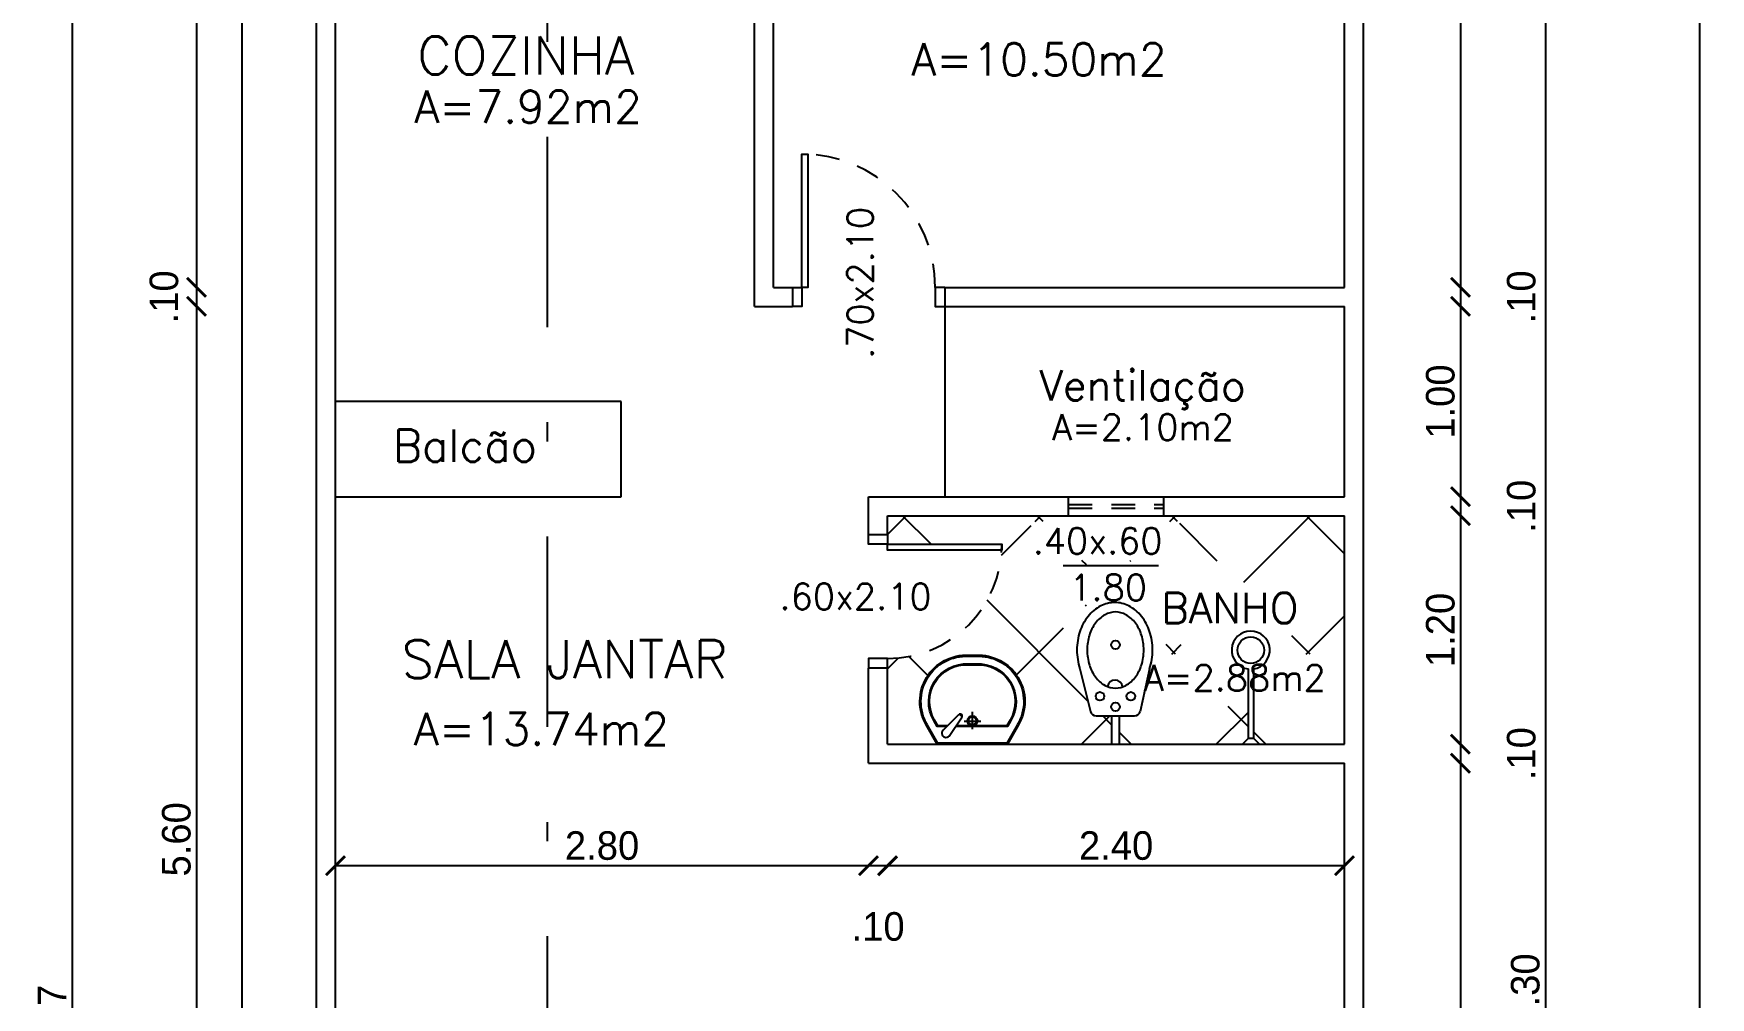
# Model space of a CAD drawing. Extents: x 1223 to 2114, y 507 to 973.
# Drawn here: x 1236.42 to 1245.22, y 545.93 to 550.99 of the extents above; entities that cross this region are included whole.
import ezdxf

# ---------------------------------------------------------------- set-up
doc = ezdxf.new("R2010")
doc.units = 0
doc.header["$MEASUREMENT"] = 0
doc.linetypes.add('DASHDOTX2', pattern=[2, 1, -0.5, 0, -0.5])
doc.linetypes.add('HIDDEN2', pattern=[0.1875, 0.125, -0.0625])
doc.layers.get('0').update_dxf_attribs({"linetype": 'CONTINUOUS'})
doc.layers.get('DEFPOINTS').update_dxf_attribs({"linetype": 'CONTINUOUS'})
for name, color, linetype in [('ARQ-COTAS', 4, 'CONTINUOUS'), ('BANHO_COZINHA', 7, 'CONTINUOUS'), ('JANELAS', 8, 'CONTINUOUS'), ('JANELAS_INTERNO', 2, 'CONTINUOUS'), ('PAREDE', 2, 'CONTINUOUS'), ('PORTAS', 4, 'CONTINUOUS'), ('PROJECAO', 7, 'HIDDEN2')]:
    doc.layers.add(name, color=color, linetype=linetype)
doc.styles.add('PADRAO_TXT', font='romans.shx')
doc.dimstyles.new('1-100', dxfattribs={"dimtxt": 0.15, "dimasz": 0.1, "dimexe": 0.05, "dimexo": 0.1, "dimgap": 0.03, "dimtad": 1, "dimzin": 5, "dimdsep": 46, "dimtxsty": 'Standard', "dimblk": 'ARCHTICK', "dimcen": 0, "dimse1": 1, "dimse2": 1, "dimclrd": 256, "dimclre": 256, "dimclrt": 3, "dimadec": 0, "dimazin": 0, "dimtfac": 1, "dimtofl": 0, "dimtmove": 2, "dimatfit": 3, "dimldrblk": 'ARCHTICK', "dimfxl": 0, "dimtolj": 1, "dimarcsym": 0})

# ---------------------------------------------------------------- blocks, each defined once
blk = doc.blocks.new('BIDE')
at = {"layer": 'BANHO_COZINHA'}
for p, q in [((-0.19, 0.3966), (-0.1341, 0.1715)), ((0.1761, 0.3966), (0.1267, 0.1722)), ((-0.105, 0.1487), (0.0974, 0.1487)), ((-0.0234, 0.1487), (-0.0234, -0.0013)), ((0.0166, 0.1487), (0.0166, -0.0013))]:
    blk.add_line(p, q, dxfattribs=at)
blk.add_lwpolyline([(0.1759, 0.396, 0.00058), (0.1761, 0.3966, 0.07973), (0.1918, 0.4946, 0.07973), (0.1761, 0.5926, 0.088644), (0.1336, 0.6713, 0.105072), (0.0667, 0.7264, 0.120616), (-0.0069, 0.7445, 0.120616), (-0.0806, 0.7264, 0.105072), (-0.1475, 0.6713, 0.088644), (-0.19, 0.5926, 0.07973), (-0.2057, 0.4946, 0.07973)], format="xyb", dxfattribs=at)
blk.add_lwpolyline([(-0.1522, 0.4946, 0.074892), (-0.1403, 0.4157, 0.085397), (-0.1086, 0.3532, 0.106179), (-0.058, 0.3088, 0.127661), (-0.0034, 0.2947, 0.127661), (0.0511, 0.3088, 0.106179), (0.1018, 0.3532, 0.085397), (0.1334, 0.4157, 0.074892), (0.1453, 0.4946, 0.074892), (0.1334, 0.5735, 0.085397), (0.1018, 0.6359, 0.106179), (0.0511, 0.6803, 0.127661), (-0.0034, 0.6945, 0.127661), (-0.058, 0.6803, 0.106179), (-0.1086, 0.6359, 0.085397), (-0.1403, 0.5735, 0.074892)], format="xyb", close=True, dxfattribs=at)
for centre in [(-0.0037, 0.5219), (-0.0847, 0.2515), (0.0773, 0.2515), (-0.0037, 0.1965)]:
    blk.add_circle(centre, 0.0226, dxfattribs=at)
for centre, radius, start, end in [((0.1076, 0.4946), 0.3132, 180, 198.23417), ((0.0515, 0.4761), 0.2542, 198.23417, 198.36712), ((-0.0058, 0.2971), 0.04, 5.79726, 171.7626), ((-0.105, 0.1787), 0.03, 193.93535, 270), ((0.0974, 0.1787), 0.03, 270, 347.59278)]:
    blk.add_arc(centre, radius, start, end, dxfattribs=at)
blk = doc.blocks.new('_ArchTick')
at = {"color": 0, "linetype": 'ByBlock', "const_width": 0.15}
blk.add_lwpolyline([(-0.5, -0.5), (0.5, 0.5)], dxfattribs=at)
blk = doc.blocks.new('*D635')
at = {"layer": 'ARQ-COTAS', "lineweight": -2, "transparency": 16777216}
blk.add_line((1243.9111, 547.1581), (1243.9111, 543.9581), dxfattribs=at)
at = {"layer": 'DEFPOINTS', "color": 0, "transparency": 16777216}
for p in [(1243.4602, 547.1581), (1241.6602, 543.9581), (1243.9111, 543.9581)]:
    blk.add_point(p, dxfattribs=at)
at = {"layer": 'ARQ-COTAS', "lineweight": -2, "transparency": 16777216, "xscale": 0.1, "yscale": 0.1, "zscale": 0.1}
for p, rotation in [((1243.9111, 547.1581), 90), ((1243.9111, 543.9581), 270)]:
    blk.add_blockref('_ArchTick', p, dxfattribs=dict(at, rotation=rotation))
at = {"layer": 'ARQ-COTAS', "color": 3, "transparency": 16777216, "insert": (1243.8061, 545.5581), "char_height": 0.15, "attachment_point": 5, "rotation": 90}
blk.add_mtext('\\A1;3.20', dxfattribs=at)
blk = doc.blocks.new('*D636')
at = {"layer": 'ARQ-COTAS', "lineweight": -2, "transparency": 16777216}
blk.add_line((1237.2718, 549.6581), (1237.2718, 549.5581), dxfattribs=at)
at = {"layer": 'DEFPOINTS', "color": 0, "transparency": 16777216}
for p in [(1242.9523, 549.6581), (1237.2718, 549.5581), (1243.1291, 549.5581)]:
    blk.add_point(p, dxfattribs=at)
at = {"layer": 'ARQ-COTAS', "lineweight": -2, "transparency": 16777216, "xscale": 0.1, "yscale": 0.1, "zscale": 0.1}
for p, rotation in [((1237.2718, 549.6581), 90), ((1237.2718, 549.5581), 270)]:
    blk.add_blockref('_ArchTick', p, dxfattribs=dict(at, rotation=rotation))
at = {"layer": 'ARQ-COTAS', "color": 3, "transparency": 16777216, "insert": (1237.1018, 549.6081), "char_height": 0.15, "attachment_point": 5, "rotation": 90}
blk.add_mtext('\\A1;.10', dxfattribs=at)
blk = doc.blocks.new('*D637')
at = {"layer": 'ARQ-COTAS', "lineweight": -2, "transparency": 16777216}
blk.add_line((1237.2718, 549.5581), (1237.2718, 543.9581), dxfattribs=at)
at = {"layer": 'DEFPOINTS', "color": 0, "transparency": 16777216}
for p in [(1240.2023, 549.5581), (1237.2718, 543.9581), (1239.2523, 543.9581)]:
    blk.add_point(p, dxfattribs=at)
at = {"layer": 'ARQ-COTAS', "lineweight": -2, "transparency": 16777216, "xscale": 0.1, "yscale": 0.1, "zscale": 0.1}
for p, rotation in [((1237.2718, 549.5581), 90), ((1237.2718, 543.9581), 270)]:
    blk.add_blockref('_ArchTick', p, dxfattribs=dict(at, rotation=rotation))
at = {"layer": 'ARQ-COTAS', "color": 3, "transparency": 16777216, "insert": (1237.1668, 546.7581), "char_height": 0.15, "attachment_point": 5, "rotation": 90}
blk.add_mtext('\\A1;5.60', dxfattribs=at)
blk = doc.blocks.new('*D638')
at = {"layer": 'ARQ-COTAS', "lineweight": -2, "transparency": 16777216}
blk.add_line((1243.3023, 546.6195), (1240.9023, 546.6195), dxfattribs=at)
at = {"layer": 'DEFPOINTS', "color": 0, "transparency": 16777216}
for p in [(1240.9023, 547.2581), (1243.3023, 547.2581), (1240.9023, 546.6195)]:
    blk.add_point(p, dxfattribs=at)
at = {"layer": 'ARQ-COTAS', "lineweight": -2, "transparency": 16777216, "xscale": 0.1, "yscale": 0.1, "zscale": 0.1, "rotation": 180}
blk.add_blockref('_ArchTick', (1240.9023, 546.6195), dxfattribs=at)
at = {"layer": 'ARQ-COTAS', "lineweight": -2, "transparency": 16777216, "xscale": 0.1, "yscale": 0.1, "zscale": 0.1}
blk.add_blockref('_ArchTick', (1243.3023, 546.6195), dxfattribs=at)
at = {"layer": 'ARQ-COTAS', "color": 3, "transparency": 16777216, "insert": (1242.1023, 546.7245), "char_height": 0.15, "attachment_point": 5}
blk.add_mtext('\\A1;2.40', dxfattribs=at)
blk = doc.blocks.new('*D644')
at = {"layer": 'ARQ-COTAS', "lineweight": -2, "transparency": 16777216}
blk.add_line((1237.2718, 553.1581), (1237.2718, 549.6581), dxfattribs=at)
at = {"layer": 'DEFPOINTS', "color": 0, "transparency": 16777216}
for p in [(1242.9523, 553.1581), (1237.2718, 549.6581), (1242.9523, 549.6581)]:
    blk.add_point(p, dxfattribs=at)
at = {"layer": 'ARQ-COTAS', "lineweight": -2, "transparency": 16777216, "xscale": 0.1, "yscale": 0.1, "zscale": 0.1}
for p, rotation in [((1237.2718, 553.1581), 90), ((1237.2718, 549.6581), 270)]:
    blk.add_blockref('_ArchTick', p, dxfattribs=dict(at, rotation=rotation))
at = {"layer": 'ARQ-COTAS', "color": 3, "transparency": 16777216, "insert": (1237.1668, 551.4081), "char_height": 0.15, "attachment_point": 5, "rotation": 90}
blk.add_mtext('\\A1;3.50', dxfattribs=at)
blk = doc.blocks.new('CHUV')
at = {"layer": 'BANHO_COZINHA'}
for p, q in [((0, 0.045), (0, -0.045)), ((0.03, 0.015), (0, 0.045)), ((0.395, 0.015), (0.03, 0.015)), ((0.03, -0.015), (0.03, 0.015)), ((0, -0.045), (0.03, -0.015)), ((0.03, -0.015), (0.3953, -0.015))]:
    blk.add_line(p, q, dxfattribs=at)
blk.add_circle((0.494, 0.0009), 0.07, dxfattribs=at)
blk.add_arc((0.494, 0.0009), 0.1, 189.14559, 171.89103, dxfattribs=at)
blk = doc.blocks.new('*D649')
at = {"layer": 'ARQ-COTAS', "lineweight": -2, "transparency": 16777216}
blk.add_line((1243.9111, 548.4581), (1243.9111, 547.2581), dxfattribs=at)
at = {"layer": 'DEFPOINTS', "color": 0, "transparency": 16777216}
for p in [(1243.287, 548.4581), (1243.4602, 547.2581), (1243.9111, 547.2581)]:
    blk.add_point(p, dxfattribs=at)
at = {"layer": 'ARQ-COTAS', "lineweight": -2, "transparency": 16777216, "xscale": 0.1, "yscale": 0.1, "zscale": 0.1}
for p, rotation in [((1243.9111, 548.4581), 90), ((1243.9111, 547.2581), 270)]:
    blk.add_blockref('_ArchTick', p, dxfattribs=dict(at, rotation=rotation))
at = {"layer": 'ARQ-COTAS', "color": 3, "transparency": 16777216, "insert": (1243.8061, 547.8581), "char_height": 0.15, "attachment_point": 5, "rotation": 90}
blk.add_mtext('\\A1;1.20', dxfattribs=at)
blk = doc.blocks.new('*D651')
at = {"layer": 'ARQ-COTAS', "lineweight": -2, "transparency": 16777216}
blk.add_line((1243.9111, 547.2581), (1243.9111, 547.1581), dxfattribs=at)
at = {"layer": 'DEFPOINTS', "color": 0, "transparency": 16777216}
for p in [(1243.4602, 547.2581), (1243.4602, 547.1581), (1243.9111, 547.1581)]:
    blk.add_point(p, dxfattribs=at)
at = {"layer": 'ARQ-COTAS', "lineweight": -2, "transparency": 16777216, "xscale": 0.1, "yscale": 0.1, "zscale": 0.1}
for p, rotation in [((1243.9111, 547.2581), 90), ((1243.9111, 547.1581), 270)]:
    blk.add_blockref('_ArchTick', p, dxfattribs=dict(at, rotation=rotation))
at = {"layer": 'ARQ-COTAS', "color": 3, "transparency": 16777216, "insert": (1244.2311, 547.2081), "char_height": 0.15, "attachment_point": 5, "rotation": 90}
blk.add_mtext('\\A1;.10', dxfattribs=at)
blk = doc.blocks.new('*D652')
at = {"layer": 'ARQ-COTAS', "lineweight": -2, "transparency": 16777216}
blk.add_line((1243.9111, 553.1581), (1243.9111, 549.6581), dxfattribs=at)
at = {"layer": 'DEFPOINTS', "color": 0, "transparency": 16777216}
for p in [(1243.4602, 553.1581), (1243.287, 549.6581), (1243.9111, 549.6581)]:
    blk.add_point(p, dxfattribs=at)
at = {"layer": 'ARQ-COTAS', "lineweight": -2, "transparency": 16777216, "xscale": 0.1, "yscale": 0.1, "zscale": 0.1}
for p, rotation in [((1243.9111, 553.1581), 90), ((1243.9111, 549.6581), 270)]:
    blk.add_blockref('_ArchTick', p, dxfattribs=dict(at, rotation=rotation))
at = {"layer": 'ARQ-COTAS', "color": 3, "transparency": 16777216, "insert": (1243.8061, 551.4081), "char_height": 0.15, "attachment_point": 5, "rotation": 90}
blk.add_mtext('\\A1;3.50', dxfattribs=at)
blk = doc.blocks.new('*D653')
at = {"layer": 'ARQ-COTAS', "lineweight": -2, "transparency": 16777216}
blk.add_line((1243.9111, 549.6581), (1243.9111, 549.5581), dxfattribs=at)
at = {"layer": 'DEFPOINTS', "color": 0, "transparency": 16777216}
for p in [(1243.287, 549.6581), (1243.287, 549.5581), (1243.9111, 549.5581)]:
    blk.add_point(p, dxfattribs=at)
at = {"layer": 'ARQ-COTAS', "lineweight": -2, "transparency": 16777216, "xscale": 0.1, "yscale": 0.1, "zscale": 0.1}
for p, rotation in [((1243.9111, 549.6581), 90), ((1243.9111, 549.5581), 270)]:
    blk.add_blockref('_ArchTick', p, dxfattribs=dict(at, rotation=rotation))
at = {"layer": 'ARQ-COTAS', "color": 3, "transparency": 16777216, "insert": (1244.2311, 549.6081), "char_height": 0.15, "attachment_point": 5, "rotation": 90}
blk.add_mtext('\\A1;.10', dxfattribs=at)
blk = doc.blocks.new('*D654')
at = {"layer": 'ARQ-COTAS', "lineweight": -2, "transparency": 16777216}
blk.add_line((1243.9111, 549.5581), (1243.9111, 548.5581), dxfattribs=at)
at = {"layer": 'DEFPOINTS', "color": 0, "transparency": 16777216}
for p in [(1243.287, 549.5581), (1243.287, 548.5581), (1243.9111, 548.5581)]:
    blk.add_point(p, dxfattribs=at)
at = {"layer": 'ARQ-COTAS', "lineweight": -2, "transparency": 16777216, "xscale": 0.1, "yscale": 0.1, "zscale": 0.1}
for p, rotation in [((1243.9111, 549.5581), 90), ((1243.9111, 548.5581), 270)]:
    blk.add_blockref('_ArchTick', p, dxfattribs=dict(at, rotation=rotation))
at = {"layer": 'ARQ-COTAS', "color": 3, "transparency": 16777216, "insert": (1243.8061, 549.0581), "char_height": 0.15, "attachment_point": 5, "rotation": 90}
blk.add_mtext('\\A1;1.00', dxfattribs=at)
blk = doc.blocks.new('*D655')
at = {"layer": 'ARQ-COTAS', "lineweight": -2, "transparency": 16777216}
blk.add_line((1243.9111, 548.5581), (1243.9111, 548.4581), dxfattribs=at)
at = {"layer": 'DEFPOINTS', "color": 0, "transparency": 16777216}
for p in [(1243.287, 548.5581), (1243.287, 548.4581), (1243.9111, 548.4581)]:
    blk.add_point(p, dxfattribs=at)
at = {"layer": 'ARQ-COTAS', "lineweight": -2, "transparency": 16777216, "xscale": 0.1, "yscale": 0.1, "zscale": 0.1}
for p, rotation in [((1243.9111, 548.5581), 90), ((1243.9111, 548.4581), 270)]:
    blk.add_blockref('_ArchTick', p, dxfattribs=dict(at, rotation=rotation))
at = {"layer": 'ARQ-COTAS', "color": 3, "transparency": 16777216, "insert": (1244.2311, 548.5081), "char_height": 0.15, "attachment_point": 5, "rotation": 90}
blk.add_mtext('\\A1;.10', dxfattribs=at)
blk = doc.blocks.new('LAVAT2')
at = {"layer": 'BANHO_COZINHA'}
for p, q in [((-0.1541, 0.0735), (-0.0696, 0.1573)), ((-0.1213, 0.0424), (-0.0529, 0.1435)), ((-0.0529, 0.1435), (-0.0696, 0.1573)), ((-0.0422, 0.1216), (0.0447, 0.1216)), ((0.0004, 0.0791), (0.0004, 0.1703))]:
    blk.add_line(p, q, dxfattribs=at)
for points in [[(-0.0193, 0.4676), (0.0193, 0.4676, -0.595397), (0.2423, 0.1008), (0.1841, 0), (-0.1841, 0), (-0.2423, 0.1008, -0.595397)], [(-0.0195, 0.462), (0.0195, 0.462, -0.59561), (0.2375, 0.1036), (0.1809, 0.0056), (-0.1809, 0.0056), (-0.2375, 0.1036, -0.59561)]]:
    blk.add_lwpolyline(points, format="xyb", close=True, dxfattribs=at)
for points in [[(-0.135, 0.0924), (-0.1843, 0.0924), (-0.2026, 0.1242, -0.598795), (-0.0193, 0.4216), (0.0193, 0.4216, -0.599099), (0.2026, 0.124), (0.1843, 0.0924), (-0.0875, 0.0924)], [(-0.1304, 0.097), (-0.1817, 0.097), (-0.1987, 0.1265, -0.599051), (-0.0195, 0.417), (0.0195, 0.417, -0.599358), (0.1986, 0.1263), (0.1817, 0.097), (-0.0844, 0.097)], [(-0.1535, 0.0741, 1.201911), (-0.1175, 0.0481, 1.201911)]]:
    blk.add_lwpolyline(points, format="xyb", dxfattribs=at)
for radius in [0.0263, 0.0209]:
    blk.add_circle((0, 0.1223), radius, dxfattribs=at)
blk.add_arc((-0.0646, 0.1464), 0.012, 346.14878, 114.58148, dxfattribs=at)
blk = doc.blocks.new('*D672')
at = {"layer": 'ARQ-COTAS', "lineweight": -2, "transparency": 16777216}
blk.add_line((1240.8023, 546.6195), (1238.0023, 546.6195), dxfattribs=at)
at = {"layer": 'DEFPOINTS', "color": 0, "transparency": 16777216}
for p in [(1238.0023, 547.1581), (1240.8023, 547.1581), (1238.0023, 546.6195)]:
    blk.add_point(p, dxfattribs=at)
at = {"layer": 'ARQ-COTAS', "lineweight": -2, "transparency": 16777216, "xscale": 0.1, "yscale": 0.1, "zscale": 0.1, "rotation": 180}
blk.add_blockref('_ArchTick', (1238.0023, 546.6195), dxfattribs=at)
at = {"layer": 'ARQ-COTAS', "lineweight": -2, "transparency": 16777216, "xscale": 0.1, "yscale": 0.1, "zscale": 0.1}
blk.add_blockref('_ArchTick', (1240.8023, 546.6195), dxfattribs=at)
at = {"layer": 'ARQ-COTAS', "color": 3, "transparency": 16777216, "insert": (1239.4023, 546.7245), "char_height": 0.15, "attachment_point": 5}
blk.add_mtext('\\A1;2.80', dxfattribs=at)
blk = doc.blocks.new('*D673')
at = {"layer": 'ARQ-COTAS', "lineweight": -2, "transparency": 16777216}
blk.add_line((1240.9023, 546.6195), (1240.8023, 546.6195), dxfattribs=at)
at = {"layer": 'DEFPOINTS', "color": 0, "transparency": 16777216}
for p in [(1240.9023, 547.2581), (1240.8023, 547.1581), (1240.8023, 546.6195)]:
    blk.add_point(p, dxfattribs=at)
at = {"layer": 'ARQ-COTAS', "lineweight": -2, "transparency": 16777216, "xscale": 0.1, "yscale": 0.1, "zscale": 0.1, "rotation": 180}
blk.add_blockref('_ArchTick', (1240.8023, 546.6195), dxfattribs=at)
at = {"layer": 'ARQ-COTAS', "lineweight": -2, "transparency": 16777216, "xscale": 0.1, "yscale": 0.1, "zscale": 0.1}
blk.add_blockref('_ArchTick', (1240.9023, 546.6195), dxfattribs=at)
at = {"layer": 'ARQ-COTAS', "color": 3, "transparency": 16777216, "insert": (1240.8523, 546.2995), "char_height": 0.15, "attachment_point": 5}
blk.add_mtext('\\A1;.10', dxfattribs=at)
blk = doc.blocks.new('*D685')
at = {"layer": 'ARQ-COTAS', "lineweight": -2, "transparency": 16777216}
blk.add_line((1244.3572, 554.5581), (1244.3572, 537.2581), dxfattribs=at)
at = {"layer": 'DEFPOINTS', "color": 0, "transparency": 16777216}
for p in [(1243.3023, 554.5581), (1243.4023, 537.2581), (1244.3572, 537.2581)]:
    blk.add_point(p, dxfattribs=at)
at = {"layer": 'ARQ-COTAS', "lineweight": -2, "transparency": 16777216, "xscale": 0.1, "yscale": 0.1, "zscale": 0.1}
for p, rotation in [((1244.3572, 554.5581), 90), ((1244.3572, 537.2581), 270)]:
    blk.add_blockref('_ArchTick', p, dxfattribs=dict(at, rotation=rotation))
at = {"layer": 'ARQ-COTAS', "color": 3, "transparency": 16777216, "insert": (1244.2522, 545.9081), "char_height": 0.15, "attachment_point": 5, "rotation": 90}
blk.add_mtext('\\A1;17.30', dxfattribs=at)
blk = doc.blocks.new('*D692')
at = {"layer": 'ARQ-COTAS', "lineweight": -2, "transparency": 16777216}
blk.add_line((1245.1689, 531.1581), (1245.1689, 559.8081), dxfattribs=at)
at = {"layer": 'DEFPOINTS', "color": 0, "transparency": 16777216}
for p in [(1243.4023, 559.8081), (1245.1689, 559.8081), (1243.4023, 531.1581)]:
    blk.add_point(p, dxfattribs=at)
at = {"layer": 'ARQ-COTAS', "lineweight": -2, "transparency": 16777216, "xscale": 0.1, "yscale": 0.1, "zscale": 0.1}
for p, rotation in [((1245.1689, 559.8081), 90), ((1245.1689, 531.1581), 270)]:
    blk.add_blockref('_ArchTick', p, dxfattribs=dict(at, rotation=rotation))
at = {"layer": 'ARQ-COTAS', "color": 3, "transparency": 16777216, "insert": (1245.0639, 545.4831), "char_height": 0.15, "attachment_point": 5, "rotation": 90}
blk.add_mtext('\\A1;28.65', dxfattribs=at)
blk = doc.blocks.new('*D693')
at = {"layer": 'ARQ-COTAS', "lineweight": -2, "transparency": 16777216}
blk.add_line((1236.6195, 560.3281), (1236.6195, 531.1581), dxfattribs=at)
at = {"layer": 'DEFPOINTS', "color": 0, "transparency": 16777216}
for p in [(1237.9023, 560.3281), (1236.6195, 531.1581), (1237.9023, 531.1581)]:
    blk.add_point(p, dxfattribs=at)
at = {"layer": 'ARQ-COTAS', "lineweight": -2, "transparency": 16777216, "xscale": 0.1, "yscale": 0.1, "zscale": 0.1}
for p, rotation in [((1236.6195, 560.3281), 90), ((1236.6195, 531.1581), 270)]:
    blk.add_blockref('_ArchTick', p, dxfattribs=dict(at, rotation=rotation))
at = {"layer": 'ARQ-COTAS', "color": 3, "transparency": 16777216, "insert": (1236.5145, 545.7431), "char_height": 0.15, "attachment_point": 5, "rotation": 90}
blk.add_mtext('\\A1;29.17', dxfattribs=at)

msp = doc.modelspace()

# ---------------------------------------------------------------- linework, layer by layer
at = {"color": 0}
for p, q in [((1240.90229, 548.36041), (1240.99999, 548.45811)), ((1241.13107, 548.30811), (1240.98107, 548.45811)), ((1241.49952, 548.25053), (1241.6561, 548.40711)), ((1241.67677, 548.42778), (1241.7071, 548.45811)), ((1241.71851, 548.42778), (1241.68818, 548.45811)), ((1242.38387, 548.42778), (1242.4142, 548.45811)), ((1242.42561, 548.42778), (1242.39528, 548.45811)), ((1242.63393, 548.21946), (1242.43648, 548.41691)), ((1242.77297, 548.10977), (1243.12131, 548.45811)), ((1243.30229, 548.25821), (1243.10239, 548.45811)), ((1241.9463, 548.19998), (1241.92251, 548.22378)), ((1242.17555, 548.21946), (1242.17987, 548.22378)), ((1241.95452, 547.48465), (1241.42523, 548.01395)), ((1241.94155, 547.98546), (1241.9463, 547.99021)), ((1241.57838, 547.62228), (1241.82543, 547.86934)), ((1243.10149, 547.73118), (1243.30229, 547.93198)), ((1242.4151, 547.73118), (1242.36483, 547.78146)), ((1242.39439, 547.73118), (1242.44466, 547.78146)), ((1243.12221, 547.73118), (1243.02592, 547.82748)), ((1240.90229, 547.6533), (1240.95987, 547.71088)), ((1241.11355, 547.61852), (1241.01355, 547.71852)), ((1242.79541, 547.35087), (1242.69091, 547.45537)), ((1242.82541, 547.4551), (1242.82568, 547.45537)), ((1241.92131, 547.25811), (1242.07, 547.4068)), ((1242.07884, 547.36034), (1242.03238, 547.4068)), ((1242.62842, 547.25811), (1242.79541, 547.4251)), ((1242.18107, 547.25811), (1242.11884, 547.32034)), ((1242.88818, 547.25811), (1242.82541, 547.32087))]:
    msp.add_line(p, q, dxfattribs=at)
at = {"layer": 'JANELAS'}
for p, q in [((1241.20229, 549.55811), (1241.20229, 548.55811)), ((1239.50229, 549.05811), (1238.00229, 549.05811)), ((1239.50229, 548.55811), (1239.50229, 549.05811)), ((1238.00229, 548.55811), (1239.50229, 548.55811)), ((1241.85229, 548.55811), (1242.35229, 548.55811)), ((1241.85229, 548.45811), (1242.35229, 548.45811)), ((1241.82462, 548.19753), (1242.32462, 548.19753))]:
    msp.add_line(p, q, dxfattribs=at)
at = {"layer": 'JANELAS_INTERNO'}
msp.add_line((1237.51129, 531.15811), (1237.51129, 560.32811), dxfattribs=at)
at = {"layer": 'PAREDE'}
for p, q in [((1237.90229, 531.15811), (1237.90229, 560.32811)), ((1243.40229, 531.15811), (1243.40229, 559.80811)), ((1240.30229, 549.65811), (1240.30229, 553.25811)), ((1238.00229, 543.95811), (1238.00229, 553.15811)), ((1240.20229, 549.55811), (1240.20229, 553.15811)), ((1243.30229, 549.65811), (1243.30229, 553.15811)), ((1240.30229, 549.65811), (1240.40229, 549.65811)), ((1240.40229, 549.65811), (1240.40229, 549.55811)), ((1241.20229, 549.65811), (1243.30229, 549.65811)), ((1241.20229, 549.65811), (1241.20229, 549.55811)), ((1240.20229, 549.55811), (1240.40229, 549.55811)), ((1241.20229, 549.55811), (1243.30229, 549.55811)), ((1243.30229, 548.55811), (1243.30229, 549.55811)), ((1240.80229, 548.55811), (1241.85229, 548.55811)), ((1240.80229, 548.35811), (1240.80229, 548.55811)), ((1241.85229, 548.45811), (1241.85229, 548.55811)), ((1242.35229, 548.55811), (1243.30229, 548.55811)), ((1242.35229, 548.45811), (1242.35229, 548.55811)), ((1240.90229, 548.45811), (1241.85229, 548.45811)), ((1240.90229, 548.35811), (1240.90229, 548.45811)), ((1242.35229, 548.45811), (1243.30229, 548.45811)), ((1243.30229, 547.25811), (1243.30229, 548.45811)), ((1240.90229, 548.35811), (1240.80229, 548.35811)), ((1240.80229, 547.15811), (1240.80229, 547.65811)), ((1240.90229, 547.65811), (1240.80229, 547.65811)), ((1240.90229, 547.25811), (1240.90229, 547.65811)), ((1240.90229, 547.25811), (1243.30229, 547.25811)), ((1240.80229, 547.15811), (1243.30229, 547.15811)), ((1243.30229, 541.95811), (1243.30229, 547.15811))]:
    msp.add_line(p, q, dxfattribs=at)
at = {"layer": 'PORTAS'}
for points in [[(1240.45229, 549.65811), (1240.45229, 550.35811), (1240.48229, 550.35811), (1240.48229, 549.65811)], [(1240.90229, 548.30811), (1241.50229, 548.30811), (1241.50229, 548.27811), (1240.90229, 548.27811)]]:
    msp.add_lwpolyline(points, close=True, dxfattribs=at)
for points in [[(1240.40229, 549.65811), (1240.45229, 549.65811), (1240.45229, 549.55811), (1240.40229, 549.55811)], [(1241.20229, 549.65811), (1241.15229, 549.65811), (1241.15229, 549.55811), (1241.20229, 549.55811)], [(1240.90229, 548.35811), (1240.90229, 548.30811), (1240.80229, 548.30811), (1240.80229, 548.35811)], [(1240.90229, 547.65811), (1240.90229, 547.70811), (1240.80229, 547.70811), (1240.80229, 547.65811)]]:
    msp.add_lwpolyline(points, dxfattribs=at)
at = {"layer": 'PROJECAO', "linetype": 'DASHDOTX2'}
msp.add_line((1239.11467, 560.94905), (1239.11467, 527.03538), dxfattribs=at)
at = {"layer": 'PROJECAO'}
for p, q in [((1241.85229, 548.51811), (1242.35229, 548.51811)), ((1241.85229, 548.49811), (1242.35229, 548.49811))]:
    msp.add_line(p, q, dxfattribs=at)
for centre, radius, start, end in [((1240.45229, 549.65811), 0.7, 0, 90), ((1240.90229, 548.30811), 0.6, 270, 0)]:
    msp.add_arc(centre, radius, start, end, dxfattribs=at)

# ---------------------------------------------------------------- block references
at = {"layer": 'PAREDE'}
for name, p in [('BIDE', (1242.10229, 547.25811)), ('LAVAT2', (1241.34726, 547.25811))]:
    msp.add_blockref(name, p, dxfattribs=at)
at = {"layer": 'PAREDE', "rotation": 90.00000000000001}
msp.add_blockref('CHUV', (1242.81041, 547.25811), dxfattribs=at)

# ---------------------------------------------------------------- texts
at = {"layer": 'JANELAS', "style": 'PADRAO_TXT'}
for s, height, p in [('A=10.50m2', 0.17, (1241.02706, 550.7708)), ('A=7.92m2', 0.17, (1238.4168, 550.5219)), ('A=2.10m2', 0.136, (1241.76543, 548.85531)), ('Balcão', 0.17, (1238.30356, 548.74148)), ('.40x.60', 0.136, (1241.6642, 548.25778)), ('1.80', 0.136, (1241.85681, 548.01299)), ('.60x2.10', 0.136, (1240.33447, 547.9657)), ('A=2.88m2', 0.136, (1242.24769, 547.53909)), ('A=13.74m2', 0.17, (1238.41402, 547.25334))]:
    msp.add_text(s, height=height, dxfattribs=at).set_placement(p)
msp.add_text('.70x2.10', height=0.136, rotation=90, dxfattribs=at).set_placement((1240.82656, 549.28273))
at = {"layer": 'PAREDE', "style": 'PADRAO_TXT'}
for s, height, p in [('COZINHA', 0.2, (1238.43181, 550.7769)), ('Ventilação', 0.16, (1241.69987, 549.06319)), ('BANHO', 0.16, (1242.34031, 547.89332)), ('SALA JANTAR', 0.2, (1238.34868, 547.60453))]:
    msp.add_text(s, height=height, dxfattribs=at).set_placement(p)

# ---------------------------------------------------------------- dimensions: what is measured, and where the dimension line sits
at = {"layer": 'ARQ-COTAS'}
for p1, p2, distance, picture, middle in [((1237.90229, 560.32811), (1237.90229, 531.15811), -1.28276, '*D693', (1236.51453, 545.74311)), ((1243.40229, 531.15811), (1243.40229, 559.80811), -1.76664, '*D692', (1245.06393, 545.48311))]:
    dim = msp.add_aligned_dim(p1=p1, p2=p2, distance=distance, dimstyle='1-100', dxfattribs=at)
    dim.commit()
    dim.dimension.update_dxf_attribs({"geometry": picture, "text_midpoint": middle})
for base, p1, p2, angle, picture, middle in [((1244.35721, 537.25811), (1243.30229, 554.55811), (1243.40229, 537.25811), 90, '*D685', (1244.25221, 545.90811)), ((1237.27184, 549.65811), (1242.95229, 553.15811), (1242.95229, 549.65811), 90, '*D644', (1237.16684, 551.40811)), ((1243.91108, 549.65811), (1243.46016, 553.15811), (1243.28695, 549.65811), 90, '*D652', (1243.80608, 551.40811)), ((1237.27184, 549.55811), (1242.95229, 549.65811), (1243.12908, 549.55811), 90, '*D636', (1237.10184, 549.60811)), ((1243.91108, 549.55811), (1243.28695, 549.65811), (1243.28695, 549.55811), 90, '*D653', (1244.23108, 549.60811)), ((1237.27184, 543.95811), (1240.20229, 549.55811), (1239.25229, 543.95811), 90, '*D637', (1237.16684, 546.75811)), ((1243.91108, 548.55811), (1243.28695, 549.55811), (1243.28695, 548.55811), 90, '*D654', (1243.80608, 549.05811)), ((1243.91108, 548.45811), (1243.28695, 548.55811), (1243.28695, 548.45811), 90, '*D655', (1244.23108, 548.50811)), ((1243.91108, 547.25811), (1243.28695, 548.45811), (1243.46016, 547.25811), 90, '*D649', (1243.80608, 547.85811)), ((1243.91108, 547.15811), (1243.46016, 547.25811), (1243.46016, 547.15811), 90, '*D651', (1244.23108, 547.20811)), ((1240.80229, 546.61954), (1240.90229, 547.25811), (1240.80229, 547.15811), 180, '*D673', (1240.85229, 546.29954)), ((1240.90229, 546.61954), (1243.30229, 547.25811), (1240.90229, 547.25811), 180, '*D638', (1242.10229, 546.72454)), ((1243.91108, 543.95811), (1243.46016, 547.15811), (1241.66016, 543.95811), 90, '*D635', (1243.80608, 545.55811)), ((1238.00229, 546.61954), (1240.80229, 547.15811), (1238.00229, 547.15811), 180, '*D672', (1239.40229, 546.72454))]:
    dim = msp.add_linear_dim(base=base, p1=p1, p2=p2, angle=angle, dimstyle='1-100', dxfattribs=at)
    dim.commit()
    dim.dimension.update_dxf_attribs({"geometry": picture, "text_midpoint": middle})

doc.saveas('drawing.dxf')
